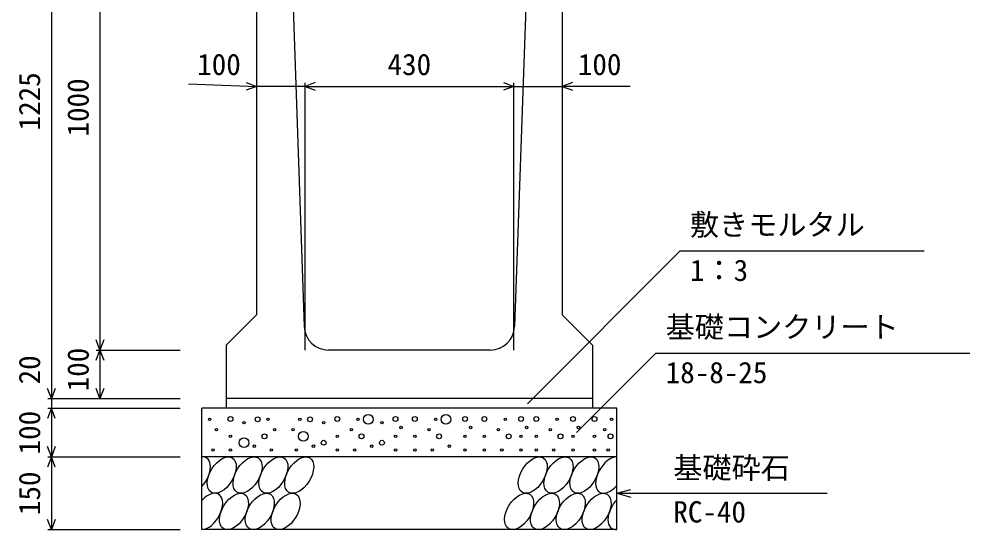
# Model space of a CAD drawing. Units: millimetres, scale not verified. Extents: x -25200 to 25200, y -8910 to 8910.
# Drawn here: x 9452 to 11411, y -3668 to -2611 of the extents above; entities that cross this region are included whole.
import ezdxf
from ezdxf.enums import TextEntityAlignment as Align

# ---------------------------------------------------------------- set-up
doc = ezdxf.new("R2010")
doc.units = ezdxf.units.MM
doc.header["$LTSCALE"] = 30
for name, color, linetype, lineweight in [('0-0_DIM', 7, 'Continuous', 25), ('0-2_HATCH', 6, 'Continuous', 25), ('0-5_OUTLINE', 3, 'Continuous', 25)]:
    doc.layers.add(name, color=color, linetype=linetype, lineweight=lineweight)
doc.styles.add('ＭＳ ゴシック', font='')
doc.styles.get('ＭＳ ゴシック').set_extended_font_data('MS Gothic')

msp = doc.modelspace()

# ---------------------------------------------------------------- linework, layer by layer
at = {"layer": '0-0_DIM'}
for p, q in [((9518.6, -2167.89), (9518.6, -3392.89)), ((9618.6, -2292.89), (9618.6, -3292.89)), ((10041.1, -3292.89), (10041.1, -2742.1)), ((10471.1, -3292.89), (10471.1, -2742.1)), ((9801.28, -2744.6), (9941.1, -2749.6)), ((10041.1, -2749.6), (9941.1, -2749.6)), ((10041.1, -2749.6), (10471.1, -2749.6)), ((10471.1, -2749.6), (10571.1, -2749.6)), ((10710.92, -2749.6), (10571.1, -2749.6)), ((10814.17, -3088.65), (10499.29, -3403.53)), ((10814.17, -3088.65), (11316.82, -3088.65)), ((9611.1, -3292.89), (9783.6, -3292.89)), ((9618.6, -3292.89), (9618.6, -3392.89)), ((10764.17, -3299.24), (10600.51, -3462.89)), ((10764.17, -3299.24), (11411.04, -3299.24)), ((9511.1, -3392.89), (9783.6, -3392.89)), ((9511.1, -3412.89), (9783.6, -3412.89)), ((9511.1, -3512.89), (9783.6, -3512.89)), ((9518.6, -3512.89), (9518.6, -3662.89)), ((10683.6, -3587.89), (10712.57, -3580.13)), ((10683.6, -3587.89), (11116.91, -3587.89)), ((10683.6, -3587.89), (10712.57, -3595.66)), ((9511.1, -3662.89), (9783.6, -3662.89))]:
    msp.add_line(p, q, dxfattribs=at)
for points in [[(9919.95, -2741.9), (9941.1, -2749.6), (9919.95, -2757.3)], [(10062.24, -2741.9), (10041.1, -2749.6), (10062.24, -2757.3)], [(10449.95, -2741.9), (10471.1, -2749.6), (10449.95, -2757.3)], [(10592.24, -2741.9), (10571.1, -2749.6), (10592.24, -2757.3)], [(9626.29, -3271.75), (9618.6, -3292.89), (9610.9, -3271.75)], [(9610.9, -3314.04), (9618.6, -3292.89), (9626.29, -3314.04)], [(9526.29, -3371.75), (9518.6, -3392.89), (9510.9, -3371.75)], [(9626.29, -3371.75), (9618.6, -3392.89), (9610.9, -3371.75)], [(9518.6, -3392.89), (9518.6, -3412.89), (9518.6, -3512.89)], [(9526.29, -3434.04), (9518.6, -3412.89), (9510.9, -3434.04)], [(9526.29, -3491.75), (9518.6, -3512.89), (9510.9, -3491.75)], [(9526.29, -3534.04), (9518.6, -3512.89), (9510.9, -3534.04)], [(9526.29, -3641.75), (9518.6, -3662.89), (9510.9, -3641.75)]]:
    msp.add_lwpolyline(points, dxfattribs=at)
at = {"layer": '0-2_HATCH'}
for centre, radius in [((10171.48, -3435.71), 10), ((10331.33, -3435.71), 10), ((9844.6, -3435.71), 2.5), ((9887.49, -3434.84), 5), ((9915.53, -3442.72), 2.5), ((9943.57, -3435.71), 5), ((9964.6, -3435.71), 2.5), ((10030.45, -3435.71), 2.5), ((10051.48, -3435.71), 5), ((10079.52, -3442.72), 2.5), ((10107.56, -3434.84), 5), ((10150.45, -3435.71), 2.5), ((10199.52, -3442.72), 2.5), ((10227.56, -3434.84), 5), ((10267.4, -3434.84), 5), ((10310.3, -3435.71), 2.5), ((10370.81, -3434.84), 5), ((10410.66, -3434.84), 5), ((10453.55, -3435.71), 2.5), ((10486.25, -3434.84), 5), ((10517.59, -3434.84), 5), ((10560.48, -3435.71), 2.5), ((10593.18, -3434.84), 5), ((10637.4, -3434.84), 5), ((10672.6, -3435.71), 2.5), ((9858.62, -3456.73), 2.5), ((9957.59, -3470.73), 5), ((9978.62, -3456.73), 2.5), ((10016.43, -3456.73), 2.5), ((10037.46, -3470.73), 10), ((10136.43, -3456.73), 2.5), ((10157.46, -3470.73), 5), ((10238.9, -3452.41), 2.5), ((10296.28, -3456.73), 2.5), ((10317.31, -3470.73), 5), ((10382.15, -3452.41), 2.5), ((10439.53, -3456.73), 2.5), ((10460.56, -3470.73), 5), ((10497.59, -3452.41), 2.5), ((10546.46, -3456.73), 2.5), ((10567.49, -3470.73), 5), ((10604.52, -3452.41), 2.5), ((10658.58, -3456.73), 2.5), ((10670.54, -3470.73), 5), ((9887.49, -3470.73), 2.5), ((9915.53, -3483.86), 10), ((10079.52, -3483.86), 5), ((10107.56, -3470.73), 2.5), ((10199.52, -3483.86), 5), ((10227.56, -3470.73), 2.5), ((10267.4, -3470.73), 2.5), ((10370.81, -3470.73), 2.5), ((10410.66, -3470.73), 2.5), ((10486.25, -3470.73), 2.5), ((10517.59, -3470.73), 2.5), ((10593.18, -3470.73), 2.5), ((10637.4, -3470.73), 2.5), ((9851.61, -3498.75), 2.5), ((9887.49, -3498.75), 2.5), ((9936.56, -3490.87), 2.5), ((9971.61, -3498.75), 2.5), ((10023.44, -3498.75), 2.5), ((10058.49, -3490.87), 2.5), ((10107.56, -3498.75), 2.5), ((10143.44, -3498.75), 2.5), ((10178.49, -3490.87), 2.5), ((10227.56, -3498.75), 2.5), ((10267.4, -3498.75), 2.5), ((10303.29, -3498.75), 2.5), ((10338.34, -3490.87), 2.5), ((10370.81, -3498.75), 2.5), ((10410.66, -3498.75), 2.5), ((10446.54, -3498.75), 2.5), ((10486.25, -3498.75), 2.5), ((10517.59, -3498.75), 2.5), ((10553.47, -3498.75), 2.5), ((10593.18, -3498.75), 2.5), ((10637.4, -3498.75), 2.5), ((10665.59, -3498.75), 2.5)]:
    msp.add_circle(centre, radius, dxfattribs=at)
for centre, start_param, end_param in [((9816.23, -3550.41), 4.385593, 6.6745444), ((10669.74, -3550.41), 0.3357715, 4.4411806), ((9841.55, -3625.4), 3.5111464, 7.548991), ((10695.06, -3625.4), 1.2110787, 3.5658734)]:
    msp.add_ellipse(centre, major_axis=(21.81, 35.31), ratio=0.5792, start_param=start_param, end_param=end_param, dxfattribs=at)
for centre in [(9869.44, -3550.41), (9922.65, -3550.41), (9975.86, -3550.41), (10029.07, -3550.41), (10510.11, -3550.41), (10563.32, -3550.41), (10616.53, -3550.41), (9894.76, -3625.4), (9947.97, -3625.4), (10001.18, -3625.4), (10482.22, -3625.4), (10535.43, -3625.4), (10588.64, -3625.4), (10641.85, -3625.4)]:
    msp.add_ellipse(centre, major_axis=(21.81, 35.31), ratio=0.5792, dxfattribs=at)
at = {"layer": '0-5_OUTLINE'}
for p, q in [((10006.1, -2292.89), (10039.41, -3244.64)), ((10506.1, -2292.89), (10472.79, -3244.64)), ((10571.1, -2420.89), (10571.1, -3220.39)), ((9878.6, -3282.89), (9941.1, -3220.39)), ((10633.6, -3282.89), (10571.1, -3220.39)), ((9878.6, -3282.89), (9878.6, -3412.89)), ((10633.6, -3282.89), (10633.6, -3412.89)), ((10422.82, -3292.89), (10089.38, -3292.89)), ((10633.6, -3392.89), (9878.6, -3392.89)), ((10683.6, -3412.89), (9828.6, -3412.89)), ((10683.6, -3662.89), (10683.6, -3412.89)), ((10683.6, -3512.89), (9828.6, -3512.89))]:
    msp.add_line(p, q, dxfattribs=at)
for points in [[(9878.6, -2167.89), (9878.6, -2312.89), (9941.1, -2420.89), (9941.1, -3220.39)], [(10683.6, -3662.89), (9828.6, -3662.89), (9828.6, -3412.89)]]:
    msp.add_lwpolyline(points, dxfattribs=at)
for centre, start, end in [((10089.38, -3242.89), 182.00453, 270), ((10422.82, -3242.89), 270, 357.99545)]:
    msp.add_arc(centre, 50, start, end, dxfattribs=at)

# ---------------------------------------------------------------- texts
at = {"layer": '0-0_DIM', "style": 'ＭＳ ゴシック'}
for s, p in [('100', (9818.99, -2739.6)), ('430', (10211.1, -2739.6)), ('100', (10603.2, -2739.6)), ('敷きモルタル', (10834.17, -3069.92)), ('1：3', (10834.17, -3163.73)), ('基礎コンクリート', (10784.17, -3280.5)), ('18-8-25', (10784.17, -3374.32)), ('基礎砕石', (10799.92, -3570.72)), ('RC-40', (10799.92, -3661.41))]:
    msp.add_text(s, height=43.99, dxfattribs=at).set_placement(p, align=Align.BOTTOM_LEFT)
for s, p in [('1225', (9508.6, -2840.39)), ('1000', (9608.6, -2852.89)), ('100', (9608.6, -3377.89)), ('20', (9508.6, -3363.58)), ('100', (9508.6, -3507.89)), ('150', (9508.6, -3632.89))]:
    msp.add_text(s, height=43.99, rotation=90, dxfattribs=at).set_placement(p, align=Align.BOTTOM_LEFT)

doc.saveas('drawing.dxf')
